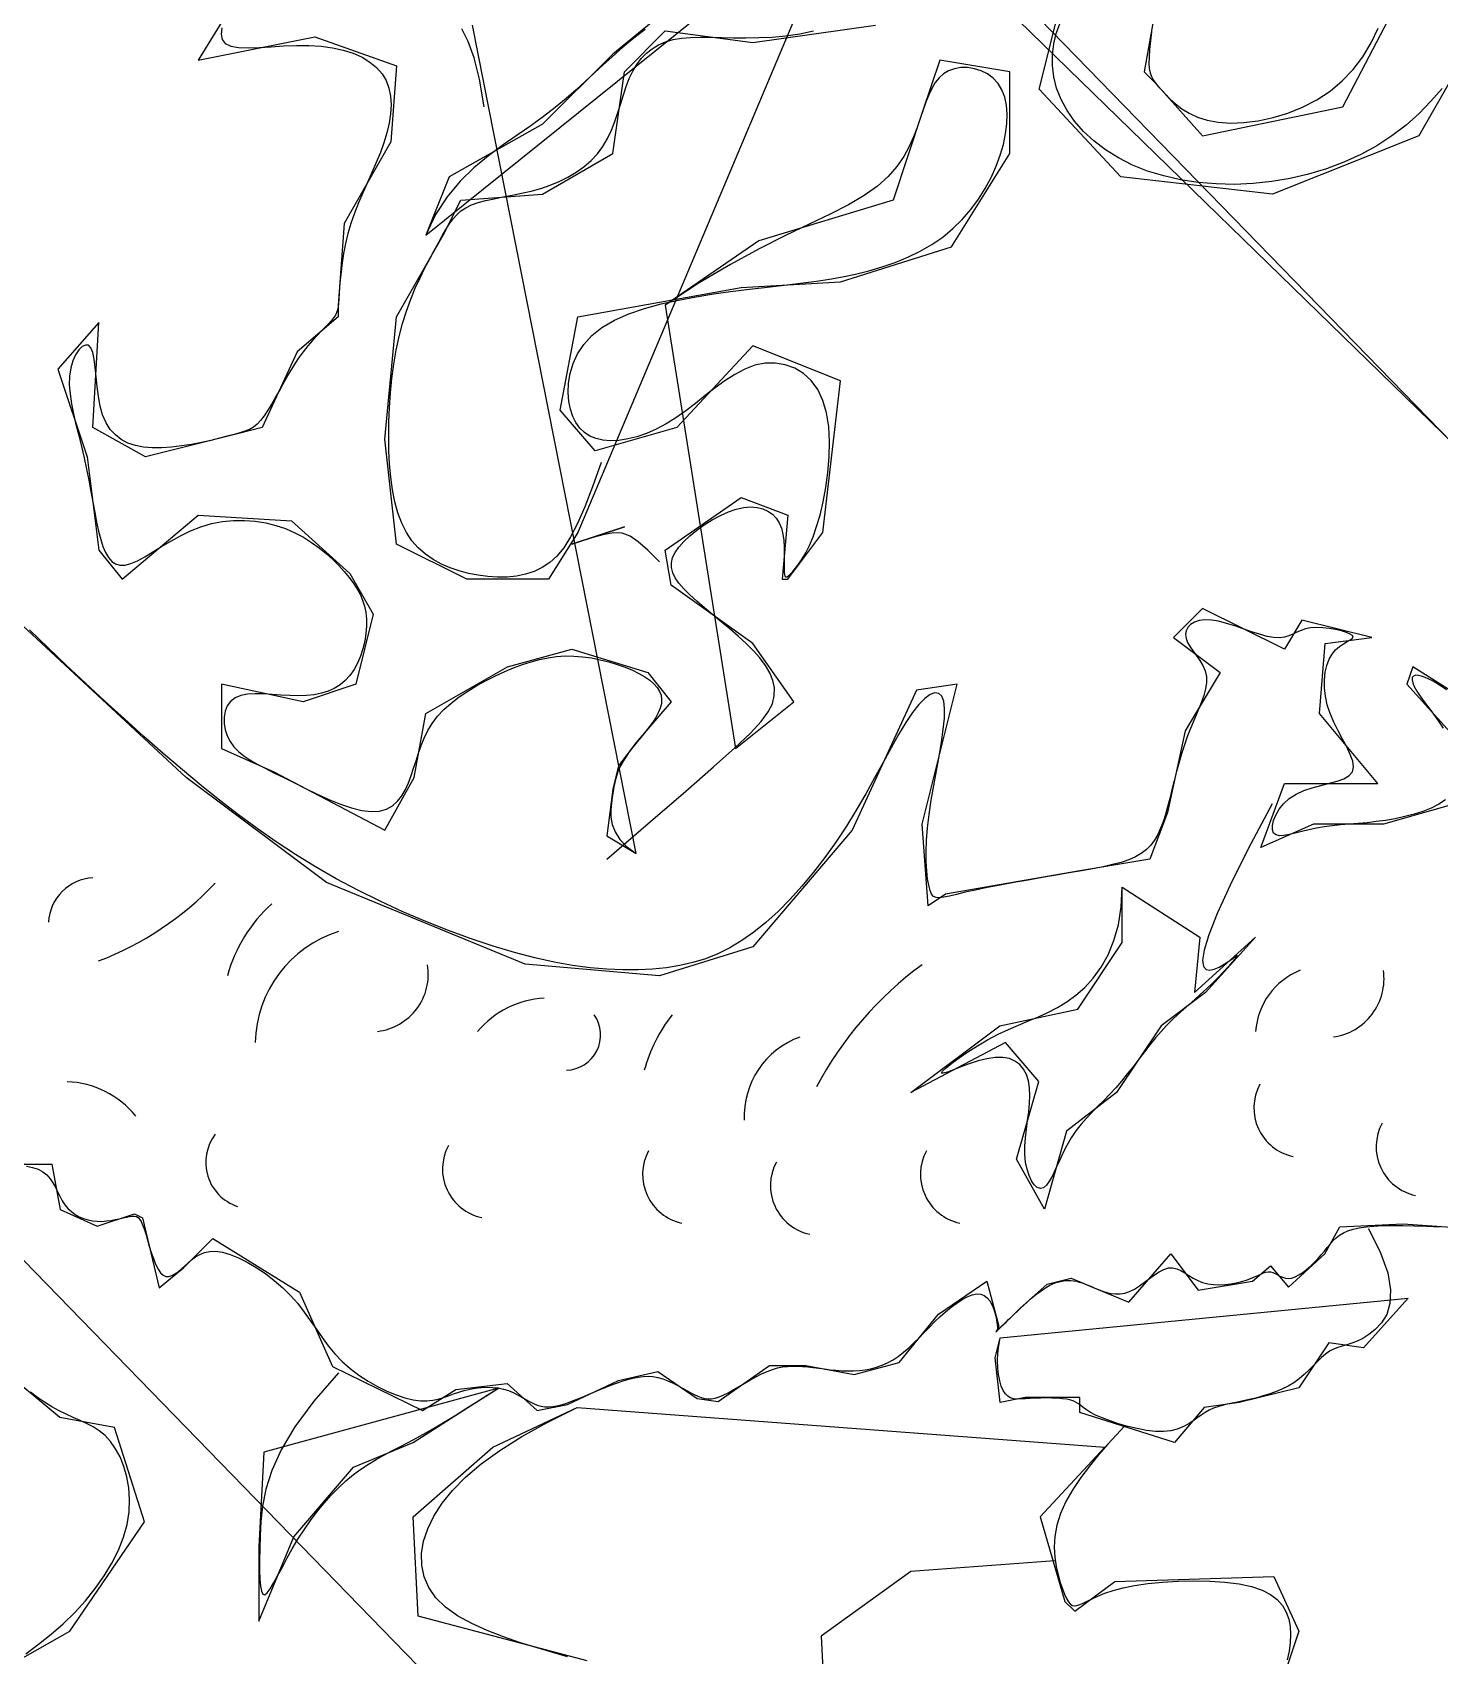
# Model space of a CAD drawing. Header units: metres. Extents: x -5582206 to 1721362, y -2047520 to 6750995.
# Drawn here: x 3482.4 to 3671.8, y 1807.5 to 2026 of the extents above; entities that cross this region are included whole.
import ezdxf

# ---------------------------------------------------------------- set-up
doc = ezdxf.new("R2010")
doc.units = ezdxf.units.M
doc.layers.add('3', color=3, linetype='Continuous')
doc.layers.add('7', color=7, linetype='Continuous')

msp = doc.modelspace()

# ---------------------------------------------------------------- linework, layer by layer
at = {"layer": '3'}
for points in [[(3737.19, 1905.28), (3483.98, 2165.54)], [(3554.52, 2086.59), (3731.08, 1914.69)], [(3602.16, 2068.61), (3555.78, 1958.66), (3551.84, 1952.38), (3540.84, 1952.38), (3531.41, 1957.09), (3529.83, 1971.23), (3531.41, 1987.72), (3537.69, 1998.72), (3540.05, 2003.43), (3551.06, 2004.21), (3560.49, 2009.71), (3562.06, 2020.7), (3567.57, 2026.2), (3579.36, 2024.63), (3595.87, 2026.99)], [(3564.86, 2026.38), (3563.73, 2025.55), (3562.61, 2024.64), (3561.49, 2023.68), (3560.36, 2022.67), (3559.22, 2021.62), (3558.05, 2020.54), (3556.84, 2019.42), (3555.56, 2018.27), (3554.21, 2017.1), (3552.75, 2015.9), (3551.18, 2014.68), (3549.49, 2013.44), (3547.65, 2012.17), (3545.73, 2010.84), (3543.77, 2009.39), (3541.82, 2007.77), (3539.95, 2005.95), (3538.21, 2003.86), (3536.65, 2001.47), (3535.34, 1998.72), (3591.94, 2044.26)], [(3510.97, 2032.48), (3504.68, 2022.28), (3520.4, 2025.42), (3531.41, 2021.49), (3530.62, 2011.28), (3524.33, 2000.29), (3523.54, 1989.29), (3523.54, 1987.72), (3518.04, 1983.01), (3513.32, 1972.8), (3510.18, 1972.01), (3497.6, 1968.87), (3490.53, 1972.8), (3491.31, 1986.94), (3485.81, 1980.65), (3489.74, 1968.87), (3491.31, 1956.31), (3494.46, 1952.38), (3504.68, 1961.02), (3517.26, 1960.23), (3525.12, 1953.17), (3528.26, 1947.67), (3525.9, 1938.25), (3518.83, 1935.89), (3507.82, 1938.25), (3507.82, 1929.61), (3514.9, 1926.47), (3529.83, 1918.61), (3533.76, 1925.68), (3535.34, 1934.32), (3546.34, 1940.6), (3554.99, 1942.96), (3565.21, 1939.82), (3568.35, 1935.89), (3563.64, 1930.39), (3561.28, 1927.25), (3560.49, 1924.11), (3559.71, 1917.83), (3563.64, 1915.47)], [(3634.39, 2034.06), (3632.03, 2020.7), (3633.6, 2019.13), (3639.89, 2012.07), (3658.76, 2015.99), (3667.4, 2032.48)], [(3569.14, 2030.13), (3560.49, 2023.06), (3551.06, 2013.64), (3538.48, 2006.57), (3535.34, 1998.72)], [(3678.41, 2028.56), (3668.98, 2012.07), (3649.32, 2004.21), (3628.88, 2006.57), (3617.88, 2018.35), (3621.02, 2030.91)], [(3507.87, 2026.63), (3507.78, 2025.76), (3507.92, 2025.04), (3508.35, 2024.5), (3509.1, 2024.16), (3510.14, 2023.98), (3511.43, 2023.93), (3512.9, 2023.98), (3514.51, 2024.07), (3516.19, 2024.17), (3517.91, 2024.24), (3519.61, 2024.24), (3521.24, 2024.13), (3522.79, 2023.92), (3524.23, 2023.6), (3525.56, 2023.18), (3526.76, 2022.64), (3527.81, 2022.01), (3528.71, 2021.28), (3529.44, 2020.44), (3529.99, 2019.51), (3530.37, 2018.49), (3530.58, 2017.4), (3530.65, 2016.24), (3530.59, 2015.02), (3530.4, 2013.76), (3530.1, 2012.47), (3529.7, 2011.15), (3529.22, 2009.82), (3528.67, 2008.48), (3528.09, 2007.13), (3527.47, 2005.77), (3526.86, 2004.4), (3526.28, 2003.03), (3525.73, 2001.66), (3525.25, 2000.29), (3524.85, 1998.91), (3524.52, 1997.56), (3524.27, 1996.25), (3524.07, 1994.99), (3523.92, 1993.8), (3523.81, 1992.7), (3523.73, 1991.72), (3523.68, 1990.86), (3523.63, 1990.15), (3523.58, 1989.55), (3523.53, 1989.06), (3523.45, 1988.64), (3523.33, 1988.26), (3523.16, 1987.92), (3522.93, 1987.57), (3522.63, 1987.2), (3522.24, 1986.78), (3521.78, 1986.31), (3521.26, 1985.78), (3520.69, 1985.18), (3520.09, 1984.52), (3519.46, 1983.79), (3518.82, 1982.98), (3518.17, 1982.09), (3517.54, 1981.12), (3516.92, 1980.09), (3516.32, 1979.04), (3515.73, 1977.99), (3515.16, 1976.96), (3514.62, 1976), (3514.09, 1975.13), (3513.59, 1974.37), (3513.1, 1973.75), (3512.62, 1973.26), (3512.13, 1972.87), (3511.59, 1972.55), (3510.99, 1972.3), (3510.31, 1972.07), (3509.52, 1971.85), (3508.61, 1971.62), (3507.56, 1971.36), (3506.39, 1971.08), (3505.13, 1970.8), (3503.81, 1970.54), (3502.46, 1970.32), (3501.11, 1970.15), (3499.79, 1970.05), (3498.52, 1970.05), (3497.33, 1970.16), (3496.24, 1970.38), (3495.24, 1970.72), (3494.34, 1971.2), (3493.55, 1971.8), (3492.86, 1972.55), (3492.29, 1973.45), (3491.84, 1974.5), (3491.5, 1975.7), (3491.26, 1977), (3491.09, 1978.34), (3490.95, 1979.65), (3490.83, 1980.89), (3490.69, 1981.99), (3490.52, 1982.89), (3490.26, 1983.53), (3489.93, 1983.87), (3489.52, 1983.91), (3489.08, 1983.7), (3488.63, 1983.25), (3488.2, 1982.61), (3487.83, 1981.78), (3487.55, 1980.82), (3487.38, 1979.74), (3487.35, 1978.57), (3487.45, 1977.32), (3487.65, 1976), (3487.92, 1974.63), (3488.25, 1973.21), (3488.62, 1971.75), (3488.99, 1970.26), (3489.35, 1968.74), (3489.67, 1967.22), (3489.97, 1965.7), (3490.25, 1964.21), (3490.51, 1962.75), (3490.77, 1961.36), (3491.02, 1960.05), (3491.29, 1958.84), (3491.58, 1957.75), (3491.88, 1956.79), (3492.23, 1955.97), (3492.62, 1955.3), (3493.07, 1954.79), (3493.58, 1954.44), (3494.17, 1954.27), (3494.85, 1954.28), (3495.64, 1954.48), (3496.53, 1954.86), (3497.52, 1955.4), (3498.6, 1956.05), (3499.76, 1956.77), (3501, 1957.51), (3502.31, 1958.23), (3503.67, 1958.89), (3505.07, 1959.45), (3506.51, 1959.87), (3507.98, 1960.14), (3509.45, 1960.29), (3510.92, 1960.3), (3512.37, 1960.19), (3513.79, 1959.96), (3515.16, 1959.63), (3516.47, 1959.19), (3517.71, 1958.65), (3518.88, 1958.03), (3519.97, 1957.34), (3520.99, 1956.6), (3521.93, 1955.83), (3522.81, 1955.03), (3523.61, 1954.22), (3524.33, 1953.43), (3524.98, 1952.65), (3525.56, 1951.89), (3526.06, 1951.13), (3526.48, 1950.37), (3526.82, 1949.58), (3527.08, 1948.77), (3527.25, 1947.92), (3527.34, 1947.01), (3527.35, 1946.06), (3527.27, 1945.06), (3527.11, 1944.04), (3526.87, 1943.02), (3526.55, 1942.03), (3526.15, 1941.09), (3525.67, 1940.21), (3525.12, 1939.42), (3524.49, 1938.74), (3523.79, 1938.17), (3523.02, 1937.69), (3522.18, 1937.31), (3521.28, 1937.03), (3520.31, 1936.83), (3519.27, 1936.71), (3518.17, 1936.67), (3517.02, 1936.71), (3515.83, 1936.78), (3514.64, 1936.87), (3513.47, 1936.94), (3512.36, 1936.96), (3511.34, 1936.9), (3510.42, 1936.72), (3509.66, 1936.41), (3509.05, 1935.94), (3508.61, 1935.33), (3508.33, 1934.61), (3508.2, 1933.81), (3508.21, 1932.97), (3508.35, 1932.12), (3508.62, 1931.3), (3509, 1930.52), (3509.5, 1929.83), (3510.11, 1929.2), (3510.83, 1928.61), (3511.67, 1928.05), (3512.63, 1927.5), (3513.7, 1926.93), (3514.89, 1926.33), (3516.21, 1925.68), (3517.64, 1924.96), (3519.15, 1924.21), (3520.72, 1923.46), (3522.3, 1922.75), (3523.85, 1922.12), (3525.35, 1921.61), (3526.74, 1921.26), (3528, 1921.1), (3529.09, 1921.16), (3530.04, 1921.43), (3530.84, 1921.88), (3531.52, 1922.49), (3532.1, 1923.22), (3532.59, 1924.06), (3533.01, 1924.98), (3533.37, 1925.94), (3533.7, 1926.93), (3534.02, 1927.94), (3534.34, 1928.96), (3534.7, 1929.98), (3535.11, 1931), (3535.6, 1932), (3536.19, 1932.98), (3536.91, 1933.93), (3537.76, 1934.84), (3538.74, 1935.71), (3539.83, 1936.54), (3540.99, 1937.33), (3542.2, 1938.06), (3543.45, 1938.75), (3544.71, 1939.38), (3545.95, 1939.95), (3547.16, 1940.46), (3548.34, 1940.9), (3549.5, 1941.28), (3550.65, 1941.58), (3551.79, 1941.82), (3552.93, 1941.97), (3554.08, 1942.05), (3555.25, 1942.04), (3556.44, 1941.95), (3557.64, 1941.78), (3558.82, 1941.55), (3559.98, 1941.26), (3561.1, 1940.91), (3562.16, 1940.53), (3563.14, 1940.12), (3564.03, 1939.69), (3564.81, 1939.24), (3565.48, 1938.78), (3566.03, 1938.3), (3566.47, 1937.8), (3566.79, 1937.29), (3567, 1936.76), (3567.08, 1936.2), (3567.04, 1935.63), (3566.89, 1935.03), (3566.63, 1934.41), (3566.29, 1933.78), (3565.88, 1933.16), (3565.43, 1932.54), (3564.96, 1931.93), (3564.49, 1931.34), (3564.03, 1930.78), (3563.61, 1930.26), (3563.22, 1929.77), (3562.86, 1929.31), (3562.54, 1928.87), (3562.25, 1928.45), (3561.98, 1928.04), (3561.75, 1927.64), (3561.54, 1927.25), (3561.36, 1926.86), (3561.19, 1926.45), (3561.04, 1926.02), (3560.91, 1925.55), (3560.78, 1925.03), (3560.66, 1924.45), (3560.55, 1923.8), (3560.43, 1923.06), (3560.31, 1922.23), (3560.24, 1921.32), (3560.26, 1920.36), (3560.43, 1919.36), (3560.81, 1918.36), (3561.43, 1917.36), (3562.36, 1916.39), (3563.64, 1915.47), (3541.62, 2026.99)], [(3558.92, 1968.09), (3558.92, 1968.09), (3557.79, 1964.84), (3556.75, 1962.12), (3555.77, 1959.89), (3554.83, 1958.07), (3553.91, 1956.63), (3552.98, 1955.5), (3552.01, 1954.62), (3550.99, 1953.95), (3549.9, 1953.43), (3548.74, 1953.06), (3547.52, 1952.81), (3546.27, 1952.68), (3544.98, 1952.66), (3543.69, 1952.74), (3542.39, 1952.91), (3541.1, 1953.17), (3539.84, 1953.5), (3538.61, 1953.92), (3537.43, 1954.42), (3536.32, 1955.03), (3535.28, 1955.75), (3534.32, 1956.59), (3533.46, 1957.56), (3532.72, 1958.66), (3532.09, 1959.91), (3531.57, 1961.3), (3531.16, 1962.8), (3530.85, 1964.41), (3530.62, 1966.11), (3530.47, 1967.89), (3530.38, 1969.73), (3530.36, 1971.62), (3530.38, 1973.55), (3530.46, 1975.5), (3530.59, 1977.46), (3530.78, 1979.41), (3531.04, 1981.33), (3531.35, 1983.22), (3531.74, 1985.05), (3532.19, 1986.8), (3532.72, 1988.48), (3533.3, 1990.07), (3533.92, 1991.56), (3534.57, 1992.97), (3535.22, 1994.29), (3535.86, 1995.51), (3536.47, 1996.64), (3537.04, 1997.67), (3537.55, 1998.6), (3538.03, 1999.44), (3538.49, 2000.19), (3538.97, 2000.86), (3539.49, 2001.45), (3540.06, 2001.96), (3540.72, 2002.4), (3541.49, 2002.77), (3542.39, 2003.09), (3543.41, 2003.36), (3544.52, 2003.6), (3545.7, 2003.84), (3546.94, 2004.08), (3548.22, 2004.34), (3549.51, 2004.64), (3550.8, 2005), (3552.06, 2005.43), (3553.29, 2005.93), (3554.46, 2006.51), (3555.58, 2007.17), (3556.62, 2007.91), (3557.58, 2008.73), (3558.43, 2009.64), (3559.18, 2010.63), (3559.81, 2011.7), (3560.34, 2012.83), (3560.8, 2014.01), (3561.2, 2015.21), (3561.57, 2016.41), (3561.93, 2017.58), (3562.3, 2018.72), (3562.72, 2019.79), (3563.19, 2020.78), (3563.73, 2021.67), (3564.34, 2022.48), (3565.03, 2023.19), (3565.79, 2023.8), (3566.64, 2024.32), (3567.58, 2024.72), (3568.62, 2025.02), (3569.74, 2025.22), (3570.97, 2025.32), (3572.29, 2025.36), (3573.69, 2025.35), (3575.18, 2025.32), (3576.76, 2025.28), (3578.41, 2025.26), (3580.14, 2025.29), (3581.95, 2025.37), (3583.79, 2025.54), (3585.66, 2025.81), (3587.51, 2026.2)], [(3543.2, 2015.99), (3543.2, 2015.99), (3542.56, 2019.68), (3541.83, 2022.57), (3541.03, 2024.79), (3540.19, 2026.47)], [(3672.12, 2018.44), (3670.62, 2016.75), (3669.02, 2015.09), (3667.27, 2013.51), (3665.38, 2012.05), (3663.34, 2010.74), (3661.18, 2009.56), (3658.92, 2008.53), (3656.57, 2007.65), (3654.15, 2006.92), (3651.69, 2006.34), (3649.19, 2005.91), (3646.68, 2005.65), (3644.18, 2005.54), (3641.71, 2005.59), (3639.28, 2005.8), (3636.93, 2006.16), (3634.66, 2006.67), (3632.49, 2007.33), (3630.46, 2008.14), (3628.57, 2009.09), (3626.83, 2010.18), (3625.27, 2011.38), (3623.87, 2012.67), (3622.66, 2014.05), (3621.65, 2015.48), (3620.84, 2016.97), (3620.24, 2018.48), (3619.85, 2020), (3619.67, 2021.52), (3619.68, 2023.02), (3619.86, 2024.47), (3620.19, 2025.86), (3620.66, 2027.17)], [(3633.01, 2026.08), (3632.88, 2024.84), (3632.76, 2023.68), (3632.68, 2022.67), (3632.67, 2021.82), (3632.71, 2021.13), (3632.82, 2020.55), (3633, 2020.05), (3633.24, 2019.6), (3633.55, 2019.17), (3633.93, 2018.72), (3634.39, 2018.22), (3634.92, 2017.64), (3635.54, 2017.01), (3636.26, 2016.36), (3637.11, 2015.71), (3638.08, 2015.12), (3639.21, 2014.59), (3640.51, 2014.18), (3641.99, 2013.9), (3643.65, 2013.79), (3645.46, 2013.85), (3647.39, 2014.1), (3649.37, 2014.52), (3651.38, 2015.13), (3653.35, 2015.92), (3655.26, 2016.91), (3657.05, 2018.09), (3658.69, 2019.46), (3660.17, 2021.01), (3661.47, 2022.72), (3662.59, 2024.58), (3663.53, 2026.57)], [(3559.71, 1914.69), (3559.71, 1914.69), (3565.59, 1919.75), (3570.33, 1923.85), (3574.08, 1927.11), (3576.93, 1929.67), (3579.03, 1931.67), (3580.49, 1933.24), (3581.43, 1934.51), (3581.98, 1935.63), (3582.24, 1936.7), (3582.26, 1937.74), (3582.05, 1938.77), (3581.64, 1939.78), (3581.05, 1940.78), (3580.3, 1941.78), (3579.43, 1942.76), (3578.44, 1943.74), (3577.37, 1944.72), (3576.25, 1945.7), (3575.1, 1946.66), (3573.95, 1947.6), (3572.85, 1948.52), (3571.81, 1949.41), (3570.87, 1950.26), (3570.06, 1951.07), (3569.4, 1951.83), (3568.9, 1952.56), (3568.57, 1953.26), (3568.4, 1953.94), (3568.4, 1954.61), (3568.56, 1955.29), (3568.9, 1955.98), (3569.4, 1956.7), (3570.07, 1957.45), (3570.89, 1958.22), (3571.81, 1958.97), (3572.82, 1959.69), (3573.89, 1960.36), (3574.98, 1960.95), (3576.07, 1961.44), (3577.13, 1961.81), (3578.13, 1962.03), (3579.06, 1962.11), (3579.92, 1962.05), (3580.7, 1961.87), (3581.39, 1961.56), (3582, 1961.14), (3582.5, 1960.61), (3582.9, 1959.97), (3583.19, 1959.24), (3583.39, 1958.44), (3583.51, 1957.6), (3583.57, 1956.75), (3583.59, 1955.92), (3583.58, 1955.13), (3583.56, 1954.42), (3583.55, 1953.82), (3583.56, 1953.35), (3583.61, 1953), (3583.68, 1952.79), (3583.8, 1952.69), (3583.95, 1952.71), (3584.16, 1952.85), (3584.42, 1953.09), (3584.73, 1953.43), (3585.1, 1953.87), (3585.52, 1954.43), (3585.98, 1955.12), (3586.47, 1955.95), (3586.96, 1956.94), (3587.46, 1958.1), (3587.94, 1959.46), (3588.4, 1961.02), (3588.82, 1962.79), (3589.18, 1964.72), (3589.46, 1966.76), (3589.63, 1968.84), (3589.67, 1970.91), (3589.56, 1972.91), (3589.28, 1974.78), (3588.79, 1976.46), (3588.1, 1977.91), (3587.21, 1979.12), (3586.17, 1980.07), (3584.99, 1980.78), (3583.72, 1981.25), (3582.38, 1981.47), (3581, 1981.45), (3579.62, 1981.18), (3578.26, 1980.67), (3576.91, 1979.96), (3575.58, 1979.1), (3574.27, 1978.13), (3572.95, 1977.1), (3571.64, 1976.06), (3570.33, 1975.05), (3569.01, 1974.11), (3567.68, 1973.29), (3566.35, 1972.59), (3565.04, 1972.02), (3563.75, 1971.57), (3562.51, 1971.26), (3561.32, 1971.07), (3560.21, 1971.02), (3559.18, 1971.1), (3558.25, 1971.31), (3557.41, 1971.66), (3556.68, 1972.13), (3556.05, 1972.73), (3555.53, 1973.46), (3555.11, 1974.3), (3554.8, 1975.26), (3554.6, 1976.33), (3554.51, 1977.51), (3554.55, 1978.77), (3554.76, 1980.08), (3555.15, 1981.41), (3555.75, 1982.72), (3556.59, 1983.99), (3557.68, 1985.19), (3559.05, 1986.28), (3560.72, 1987.25), (3562.64, 1988.09), (3564.75, 1988.81), (3567.01, 1989.44), (3569.35, 1989.97), (3571.73, 1990.42), (3574.08, 1990.8), (3576.35, 1991.12), (3578.49, 1991.4), (3580.52, 1991.63), (3582.46, 1991.85), (3584.32, 1992.06), (3586.13, 1992.27), (3587.9, 1992.5), (3589.65, 1992.77), (3591.41, 1993.09), (3593.19, 1993.46), (3594.98, 1993.91), (3596.75, 1994.43), (3598.5, 1995.03), (3600.21, 1995.73), (3601.86, 1996.53), (3603.43, 1997.43), (3604.91, 1998.45), (3606.28, 1999.59), (3607.53, 2000.83), (3608.68, 2002.16), (3609.71, 2003.56), (3610.62, 2005), (3611.41, 2006.48), (3612.09, 2007.97), (3612.64, 2009.45), (3613.07, 2010.91), (3613.37, 2012.32), (3613.55, 2013.69), (3613.59, 2014.98), (3613.5, 2016.18), (3613.26, 2017.29), (3612.89, 2018.28), (3612.38, 2019.13), (3611.72, 2019.85), (3610.94, 2020.41), (3610.09, 2020.83), (3609.18, 2021.11), (3608.26, 2021.25), (3607.35, 2021.25), (3606.48, 2021.11), (3605.69, 2020.84), (3605.01, 2020.43), (3604.42, 2019.89), (3603.9, 2019.23), (3603.45, 2018.46), (3603.04, 2017.59), (3602.65, 2016.62), (3602.28, 2015.56), (3601.89, 2014.42), (3601.48, 2013.21), (3601, 2011.94), (3600.41, 2010.63), (3599.67, 2009.29), (3598.74, 2007.95), (3597.57, 2006.61), (3596.13, 2005.29), (3594.36, 2004.02), (3592.24, 2002.78), (3589.76, 2001.52), (3586.92, 2000.17), (3583.74, 1998.64), (3580.21, 1996.87), (3576.33, 1994.77), (3572.12, 1992.27), (3567.57, 1989.29), (3577, 1929.61), (3584.86, 1935.89), (3579.36, 1943.74), (3568.35, 1951.6), (3567.57, 1956.31), (3577.79, 1963.38), (3584.08, 1961.02), (3583.29, 1952.38), (3584.08, 1952.38), (3588.79, 1958.66), (3591.15, 1979.08), (3579.36, 1983.79), (3569.14, 1972.8), (3558.13, 1969.66), (3553.42, 1975.16), (3555.78, 1987.72), (3577.79, 1991.65), (3591.15, 1992.43), (3606.09, 1997.14), (3613.95, 2009.71), (3613.95, 2020.7), (3604.51, 2022.28), (3602.16, 2015.21), (3598.23, 2003.43), (3580.14, 1997.93), (3567.57, 1989.29)], [(3566.78, 1954.74), (3566.78, 1954.74), (3565.21, 1956.29), (3563.94, 1957.42), (3562.84, 1958.17), (3561.77, 1958.57), (3560.59, 1958.63), (3559.15, 1958.38), (3557.33, 1957.86), (3554.99, 1957.09), (3562.06, 1959.45), (3554.99, 1957.09)], [(3675.27, 1922.54), (3664.26, 1919.4), (3654.83, 1919.4), (3647.75, 1916.26), (3650.9, 1924.89), (3663.47, 1924.89), (3655.61, 1934.32), (3656.4, 1943.74), (3662.69, 1944.53), (3653.25, 1946.88), (3650.9, 1942.96), (3639.89, 1948.45), (3635.96, 1944.53), (3642.25, 1939.82), (3637.53, 1931.96), (3635.17, 1920.97), (3632.81, 1914.69), (3623.38, 1913.11), (3605.3, 1909.97), (3602.94, 1908.4), (3602.16, 1919.4), (3606.87, 1938.25), (3601.37, 1937.46), (3592.72, 1918.61), (3579.36, 1902.91), (3566.78, 1898.98), (3548.7, 1900.55), (3521.97, 1911.54), (3503.1, 1925.68), (3481.09, 1946.1)], [(3672.57, 1922.67), (3671.69, 1922.09), (3670.67, 1921.58), (3669.55, 1921.13), (3668.35, 1920.74), (3667.09, 1920.42), (3665.81, 1920.14), (3664.52, 1919.92), (3663.26, 1919.75), (3662.02, 1919.61), (3660.81, 1919.5), (3659.62, 1919.4), (3658.47, 1919.3), (3657.35, 1919.18), (3656.27, 1919.05), (3655.22, 1918.87), (3654.21, 1918.66), (3653.25, 1918.42), (3652.36, 1918.2), (3651.55, 1918.01), (3650.84, 1917.89), (3650.24, 1917.86), (3649.78, 1917.96), (3649.45, 1918.22), (3649.29, 1918.65), (3649.28, 1919.22), (3649.43, 1919.9), (3649.73, 1920.64), (3650.19, 1921.41), (3650.8, 1922.16), (3651.56, 1922.85), (3652.47, 1923.46), (3653.51, 1923.93), (3654.65, 1924.31), (3655.82, 1924.63), (3656.96, 1924.91), (3658.01, 1925.2), (3658.92, 1925.53), (3659.62, 1925.94), (3660.07, 1926.47), (3660.21, 1927.12), (3660.09, 1927.91), (3659.77, 1928.81), (3659.3, 1929.8), (3658.73, 1930.87), (3658.13, 1931.99), (3657.55, 1933.14), (3657.05, 1934.32), (3656.68, 1935.49), (3656.43, 1936.65), (3656.31, 1937.78), (3656.3, 1938.85), (3656.4, 1939.86), (3656.61, 1940.78), (3656.92, 1941.6), (3657.32, 1942.3), (3657.79, 1942.88), (3658.32, 1943.34), (3658.84, 1943.7), (3659.33, 1943.99), (3659.74, 1944.22), (3660.02, 1944.42), (3660.15, 1944.6), (3660.07, 1944.79), (3659.76, 1945), (3659.24, 1945.21), (3658.57, 1945.42), (3657.79, 1945.61), (3656.94, 1945.76), (3656.07, 1945.86), (3655.22, 1945.89), (3654.43, 1945.84), (3653.75, 1945.69), (3653.14, 1945.49), (3652.58, 1945.24), (3652.04, 1944.99), (3651.49, 1944.76), (3650.9, 1944.59), (3650.23, 1944.5), (3649.45, 1944.53), (3648.56, 1944.69), (3647.55, 1944.97), (3646.48, 1945.32), (3645.36, 1945.71), (3644.23, 1946.09), (3643.12, 1946.44), (3642.05, 1946.72), (3641.07, 1946.88), (3640.19, 1946.91), (3639.43, 1946.81), (3638.79, 1946.59), (3638.28, 1946.28), (3637.91, 1945.89), (3637.68, 1945.43), (3637.59, 1944.93), (3637.66, 1944.4), (3637.88, 1943.85), (3638.22, 1943.29), (3638.64, 1942.7), (3639.09, 1942.09), (3639.53, 1941.45), (3639.93, 1940.77), (3640.24, 1940.05), (3640.41, 1939.29), (3640.43, 1938.48), (3640.3, 1937.62), (3640.05, 1936.72), (3639.71, 1935.76), (3639.3, 1934.75), (3638.85, 1933.7), (3638.38, 1932.59), (3637.92, 1931.44), (3637.5, 1930.24), (3637.11, 1929.01), (3636.74, 1927.75), (3636.4, 1926.5), (3636.08, 1925.26), (3635.77, 1924.04), (3635.47, 1922.87), (3635.17, 1921.75), (3634.88, 1920.71), (3634.57, 1919.74), (3634.23, 1918.85), (3633.85, 1918.02), (3633.41, 1917.27), (3632.91, 1916.6), (3632.32, 1916), (3631.64, 1915.47), (3630.84, 1915.01), (3629.94, 1914.62), (3628.91, 1914.27), (3627.77, 1913.97), (3626.5, 1913.68), (3625.11, 1913.41), (3623.59, 1913.14), (3621.94, 1912.85), (3620.16, 1912.55), (3618.29, 1912.22), (3616.39, 1911.89), (3614.49, 1911.54), (3612.64, 1911.2), (3610.9, 1910.87), (3609.31, 1910.54), (3607.92, 1910.24), (3606.76, 1909.96), (3605.82, 1909.72), (3605.07, 1909.56), (3604.48, 1909.48), (3604.03, 1909.52), (3603.68, 1909.68), (3603.42, 1910), (3603.2, 1910.5), (3603.02, 1911.18), (3602.87, 1912.06), (3602.76, 1913.11), (3602.7, 1914.33), (3602.69, 1915.7), (3602.74, 1917.23), (3602.87, 1918.9), (3603.07, 1920.71), (3603.36, 1922.62), (3603.7, 1924.61), (3604.06, 1926.61), (3604.42, 1928.58), (3604.74, 1930.45), (3604.99, 1932.17), (3605.14, 1933.7), (3605.17, 1934.97), (3605.04, 1935.95), (3604.77, 1936.62), (3604.37, 1936.99), (3603.84, 1937.07), (3603.22, 1936.85), (3602.5, 1936.34), (3601.7, 1935.54), (3600.85, 1934.45), (3599.94, 1933.09), (3598.97, 1931.49), (3597.96, 1929.68), (3596.88, 1927.73), (3595.75, 1925.65), (3594.54, 1923.5), (3593.28, 1921.31), (3591.94, 1919.14), (3590.53, 1917), (3589.05, 1914.94), (3587.53, 1912.95), (3585.96, 1911.07), (3584.36, 1909.3), (3582.74, 1907.67), (3581.12, 1906.19), (3579.49, 1904.87), (3577.87, 1903.73), (3576.26, 1902.77), (3574.63, 1901.96), (3572.97, 1901.3), (3571.28, 1900.78), (3569.54, 1900.38), (3567.74, 1900.09), (3565.86, 1899.9), (3563.9, 1899.79), (3561.85, 1899.78), (3559.7, 1899.87), (3557.45, 1900.08), (3555.08, 1900.39), (3552.6, 1900.83), (3549.99, 1901.41), (3547.26, 1902.12), (3544.4, 1902.98), (3541.43, 1903.97), (3538.39, 1905.08), (3535.32, 1906.31), (3532.24, 1907.63), (3529.18, 1909.04), (3526.19, 1910.52), (3523.28, 1912.07), (3520.49, 1913.66), (3517.8, 1915.32), (3515.19, 1917.03), (3512.64, 1918.81), (3510.12, 1920.66), (3507.62, 1922.6), (3505.11, 1924.62), (3502.58, 1926.73), (3500, 1928.93), (3497.4, 1931.22), (3494.77, 1933.57), (3492.15, 1935.95), (3489.54, 1938.37), (3486.98, 1940.79), (3484.46, 1943.2), (3482.01, 1945.58)], [(3676.84, 1935.1), (3668.19, 1940.6), (3667.4, 1938.25), (3674.48, 1930.39)], [(3672.71, 1937.48), (3671.77, 1938.13), (3670.91, 1938.65), (3670.15, 1939.03), (3669.5, 1939.29), (3668.97, 1939.43), (3668.57, 1939.45), (3668.28, 1939.35), (3668.12, 1939.15), (3668.09, 1938.84), (3668.17, 1938.43), (3668.38, 1937.92), (3668.71, 1937.33), (3669.16, 1936.65), (3669.71, 1935.9), (3670.32, 1935.08), (3670.97, 1934.2), (3671.64, 1933.29), (3672.29, 1932.34)], [(3649.27, 1922.15), (3649.27, 1922.15), (3646.04, 1916.07), (3643.6, 1911.18), (3641.86, 1907.38), (3640.72, 1904.51), (3640.09, 1902.45), (3639.88, 1901.08), (3640, 1900.25), (3640.35, 1899.85), (3640.86, 1899.75), (3641.47, 1899.88), (3642.13, 1900.17), (3642.79, 1900.55), (3643.41, 1900.97), (3643.94, 1901.34), (3644.33, 1901.62), (3644.53, 1901.72), (3644.51, 1901.61), (3644.29, 1901.3), (3643.89, 1900.83), (3643.36, 1900.23), (3642.71, 1899.53), (3641.99, 1898.78), (3641.21, 1898), (3640.41, 1897.24), (3639.62, 1896.51), (3638.85, 1895.82), (3638.08, 1895.14), (3637.31, 1894.47), (3636.56, 1893.78), (3635.8, 1893.07), (3635.05, 1892.32), (3634.3, 1891.51), (3633.56, 1890.64), (3632.81, 1889.71), (3632.05, 1888.74), (3631.3, 1887.76), (3630.53, 1886.76), (3629.76, 1885.78), (3628.98, 1884.83), (3628.2, 1883.91), (3627.4, 1883.05), (3626.59, 1882.23), (3625.8, 1881.43), (3625.02, 1880.64), (3624.26, 1879.84), (3623.53, 1879.01), (3622.85, 1878.13), (3622.21, 1877.19), (3621.63, 1876.17), (3621.1, 1875.12), (3620.61, 1874.07), (3620.15, 1873.08), (3619.72, 1872.17), (3619.3, 1871.41), (3618.89, 1870.82), (3618.47, 1870.46), (3618.05, 1870.36), (3617.63, 1870.5), (3617.22, 1870.85), (3616.85, 1871.39), (3616.53, 1872.1), (3616.26, 1872.95), (3616.07, 1873.9), (3615.98, 1874.94), (3615.98, 1876.04), (3616.06, 1877.19), (3616.19, 1878.35), (3616.34, 1879.52), (3616.48, 1880.68), (3616.59, 1881.81), (3616.64, 1882.89), (3616.6, 1883.91), (3616.45, 1884.85), (3616.18, 1885.69), (3615.79, 1886.43), (3615.28, 1887.04), (3614.64, 1887.52), (3613.88, 1887.85), (3613, 1888.02), (3611.99, 1888.02), (3610.86, 1887.84), (3609.67, 1887.53), (3608.47, 1887.14), (3607.34, 1886.73), (3606.34, 1886.34), (3605.54, 1886.04), (3604.99, 1885.88), (3604.76, 1885.9), (3604.89, 1886.16), (3605.37, 1886.62), (3606.12, 1887.23), (3607.11, 1887.96), (3608.28, 1888.76), (3609.58, 1889.58), (3610.96, 1890.39), (3612.36, 1891.13), (3613.75, 1891.79), (3615.12, 1892.37), (3616.46, 1892.92), (3617.79, 1893.47), (3619.08, 1894.05), (3620.36, 1894.71), (3621.61, 1895.47), (3622.83, 1896.37), (3624.03, 1897.44), (3625.18, 1898.7), (3626.23, 1900.16), (3627.17, 1901.83), (3627.95, 1903.73), (3628.55, 1905.88), (3628.93, 1908.27), (3629.07, 1910.94), (3639.54, 1904.21), (3638.79, 1896.74), (3647.02, 1904.21), (3640.29, 1896.74), (3634.3, 1892.26), (3628.32, 1883.29), (3621.59, 1878.06), (3618.6, 1867.6), (3614.86, 1874.32), (3617.85, 1884.78), (3613.36, 1890.01), (3600.64, 1883.29), (3612.61, 1892.26), (3623.08, 1894.5), (3629.07, 1903.46), (3629.07, 1910.94)], [(3472.02, 1802.07), (3487.42, 1810.77), (3497.47, 1825.49), (3493.45, 1838.2), (3486.08, 1839.54), (3478.05, 1846.23), (3472.69, 1850.24), (3470.01, 1842.88), (3479.39, 1830.84), (3477.38, 1821.48), (3470.01, 1814.78), (3454.61, 1818.8), (3441.88, 1830.84), (3439.2, 1840.88), (3443.89, 1847.57), (3453.27, 1842.88), (3454.61, 1852.92), (3460.63, 1860.95), (3459.96, 1868.98), (3463.98, 1878.34)], [(3463.98, 1878.34), (3577.83, 1761.26)], [(3476.66, 1873.63), (3484.99, 1873.63), (3486.11, 1867.52), (3491.11, 1865.3), (3496.11, 1866.97), (3497.22, 1866.41), (3499.45, 1856.97), (3502.78, 1859.75), (3506.67, 1863.64), (3518.34, 1856.42), (3522.79, 1846.42), (3534.89, 1840.46), (3539.36, 1843.3), (3546.27, 1844.11), (3550.33, 1840.46), (3554.39, 1841.27), (3561.29, 1844.52), (3566.57, 1845.74), (3571.85, 1842.08), (3574.7, 1841.68), (3581.6, 1846.55), (3586.48, 1846.55), (3592.98, 1845.33), (3599.07, 1846.95), (3604.35, 1853.45), (3610.85, 1857.91), (3612.47, 1851.82), (3612.07, 1851.01), (3615.32, 1854.26), (3618.97, 1857.5), (3622.22, 1858.31), (3625.06, 1857.1), (3629.94, 1855.07), (3635.63, 1861.56), (3639.28, 1856.69), (3646.59, 1857.91), (3649.03, 1859.94), (3651.47, 1857.1), (3656.34, 1861.56), (3658.37, 1865.21), (3666.9, 1865.62), (3684.37, 1864.4)], [(3481.6, 1873.37), (3482.41, 1873.2), (3483.15, 1872.95), (3483.79, 1872.61), (3484.33, 1872.19), (3484.77, 1871.68), (3485.15, 1871.13), (3485.48, 1870.53), (3485.78, 1869.92), (3486.08, 1869.31), (3486.4, 1868.72), (3486.75, 1868.17), (3487.17, 1867.68), (3487.63, 1867.25), (3488.14, 1866.88), (3488.69, 1866.57), (3489.27, 1866.33), (3489.87, 1866.14), (3490.48, 1866.01), (3491.11, 1865.95), (3491.73, 1865.94), (3492.35, 1865.99), (3492.95, 1866.07), (3493.53, 1866.17), (3494.08, 1866.29), (3494.59, 1866.41), (3495.05, 1866.51), (3495.46, 1866.6), (3495.82, 1866.65), (3496.12, 1866.65), (3496.38, 1866.59), (3496.61, 1866.46), (3496.82, 1866.24), (3497.01, 1865.92), (3497.21, 1865.49), (3497.41, 1864.93), (3497.63, 1864.24), (3497.86, 1863.46), (3498.11, 1862.62), (3498.38, 1861.76), (3498.67, 1860.93), (3498.97, 1860.17), (3499.29, 1859.51), (3499.63, 1859.01), (3499.99, 1858.68), (3500.36, 1858.53), (3500.75, 1858.52), (3501.15, 1858.64), (3501.56, 1858.86), (3501.99, 1859.16), (3502.43, 1859.53), (3502.87, 1859.93), (3503.33, 1860.36), (3503.81, 1860.77), (3504.33, 1861.15), (3504.9, 1861.48), (3505.53, 1861.74), (3506.25, 1861.89), (3507.05, 1861.91), (3507.97, 1861.79), (3509, 1861.49), (3510.12, 1861.04), (3511.3, 1860.45), (3512.52, 1859.74), (3513.74, 1858.91), (3514.94, 1858), (3516.08, 1857.01), (3517.14, 1855.95), (3518.1, 1854.86), (3518.97, 1853.73), (3519.79, 1852.59), (3520.58, 1851.45), (3521.37, 1850.31), (3522.2, 1849.2), (3523.09, 1848.12), (3524.07, 1847.09), (3525.16, 1846.13), (3526.33, 1845.24), (3527.57, 1844.43), (3528.84, 1843.71), (3530.11, 1843.09), (3531.35, 1842.58), (3532.53, 1842.19), (3533.62, 1841.93), (3534.6, 1841.8), (3535.48, 1841.78), (3536.28, 1841.87), (3537.02, 1842.02), (3537.72, 1842.23), (3538.4, 1842.47), (3539.07, 1842.72), (3539.77, 1842.96), (3540.49, 1843.17), (3541.25, 1843.35), (3542.02, 1843.48), (3542.8, 1843.57), (3543.58, 1843.61), (3544.35, 1843.59), (3545.09, 1843.51), (3545.79, 1843.37), (3546.46, 1843.16), (3547.08, 1842.9), (3547.67, 1842.6), (3548.24, 1842.29), (3548.78, 1841.97), (3549.3, 1841.68), (3549.82, 1841.41), (3550.33, 1841.2), (3550.84, 1841.06), (3551.35, 1840.98), (3551.88, 1840.97), (3552.42, 1841.01), (3552.98, 1841.11), (3553.57, 1841.25), (3554.2, 1841.44), (3554.86, 1841.68), (3555.57, 1841.95), (3556.31, 1842.25), (3557.08, 1842.57), (3557.87, 1842.9), (3558.66, 1843.24), (3559.46, 1843.57), (3560.25, 1843.89), (3561.02, 1844.18), (3561.77, 1844.44), (3562.5, 1844.67), (3563.21, 1844.85), (3563.9, 1844.98), (3564.58, 1845.06), (3565.25, 1845.08), (3565.91, 1845.04), (3566.57, 1844.92), (3567.23, 1844.74), (3567.89, 1844.49), (3568.53, 1844.2), (3569.16, 1843.88), (3569.78, 1843.54), (3570.36, 1843.21), (3570.92, 1842.9), (3571.45, 1842.63), (3571.94, 1842.4), (3572.4, 1842.22), (3572.86, 1842.11), (3573.31, 1842.06), (3573.78, 1842.07), (3574.27, 1842.16), (3574.8, 1842.32), (3575.38, 1842.56), (3576.01, 1842.87), (3576.7, 1843.25), (3577.43, 1843.68), (3578.19, 1844.12), (3578.97, 1844.57), (3579.74, 1845), (3580.51, 1845.4), (3581.26, 1845.74), (3581.99, 1846), (3582.68, 1846.2), (3583.36, 1846.34), (3584.03, 1846.42), (3584.7, 1846.46), (3585.37, 1846.45), (3586.05, 1846.41), (3586.75, 1846.34), (3587.47, 1846.26), (3588.22, 1846.16), (3588.98, 1846.07), (3589.75, 1845.97), (3590.54, 1845.89), (3591.33, 1845.83), (3592.12, 1845.8), (3592.91, 1845.8), (3593.69, 1845.85), (3594.47, 1845.95), (3595.24, 1846.1), (3596, 1846.3), (3596.75, 1846.57), (3597.49, 1846.9), (3598.22, 1847.29), (3598.93, 1847.76), (3599.64, 1848.31), (3600.34, 1848.91), (3601.03, 1849.57), (3601.72, 1850.26), (3602.41, 1850.97), (3603.11, 1851.69), (3603.82, 1852.41), (3604.55, 1853.11), (3605.3, 1853.77), (3606.05, 1854.39), (3606.79, 1854.94), (3607.52, 1855.42), (3608.22, 1855.79), (3608.88, 1856.05), (3609.49, 1856.17), (3610.04, 1856.15), (3610.51, 1855.97), (3610.91, 1855.66), (3611.24, 1855.24), (3611.52, 1854.76), (3611.74, 1854.23), (3611.91, 1853.69), (3612.04, 1853.17), (3612.13, 1852.7), (3612.2, 1852.31), (3612.24, 1852), (3612.27, 1851.77), (3612.3, 1851.61), (3612.35, 1851.53), (3612.42, 1851.51), (3612.52, 1851.57), (3612.68, 1851.69), (3612.88, 1851.87), (3613.14, 1852.11), (3613.44, 1852.39), (3613.78, 1852.72), (3614.15, 1853.08), (3614.54, 1853.46), (3614.96, 1853.85), (3615.38, 1854.26), (3615.82, 1854.66), (3616.26, 1855.06), (3616.7, 1855.45), (3617.14, 1855.83), (3617.59, 1856.19), (3618.03, 1856.52), (3618.47, 1856.83), (3618.9, 1857.1), (3619.33, 1857.33), (3619.75, 1857.53), (3620.17, 1857.69), (3620.58, 1857.82), (3620.98, 1857.91), (3621.38, 1857.96), (3621.77, 1857.99), (3622.15, 1857.98), (3622.53, 1857.94), (3622.91, 1857.87), (3623.29, 1857.77), (3623.68, 1857.65), (3624.08, 1857.5), (3624.5, 1857.34), (3624.94, 1857.16), (3625.4, 1856.96), (3625.9, 1856.76), (3626.43, 1856.56), (3626.98, 1856.38), (3627.56, 1856.24), (3628.16, 1856.17), (3628.78, 1856.17), (3629.42, 1856.27), (3630.07, 1856.49), (3630.74, 1856.83), (3631.41, 1857.26), (3632.09, 1857.75), (3632.76, 1858.26), (3633.42, 1858.74), (3634.06, 1859.16), (3634.69, 1859.48), (3635.29, 1859.67), (3635.86, 1859.69), (3636.41, 1859.56), (3636.95, 1859.33), (3637.49, 1859.02), (3638.04, 1858.67), (3638.62, 1858.31), (3639.23, 1857.98), (3639.89, 1857.71), (3640.6, 1857.52), (3641.35, 1857.43), (3642.13, 1857.4), (3642.91, 1857.44), (3643.68, 1857.54), (3644.43, 1857.68), (3645.13, 1857.85), (3645.78, 1858.04), (3646.35, 1858.25), (3646.86, 1858.46), (3647.31, 1858.66), (3647.71, 1858.84), (3648.07, 1858.99), (3648.41, 1859.09), (3648.72, 1859.14), (3649.03, 1859.13), (3649.33, 1859.04), (3649.64, 1858.9), (3649.96, 1858.74), (3650.3, 1858.57), (3650.65, 1858.42), (3651.03, 1858.31), (3651.43, 1858.27), (3651.87, 1858.31), (3652.35, 1858.47), (3652.85, 1858.72), (3653.37, 1859.06), (3653.89, 1859.46), (3654.42, 1859.92), (3654.93, 1860.41), (3655.41, 1860.91), (3655.87, 1861.43), (3656.28, 1861.93), (3656.66, 1862.41), (3657.04, 1862.87), (3657.43, 1863.3), (3657.85, 1863.7), (3658.31, 1864.07), (3658.84, 1864.39), (3659.45, 1864.67), (3660.17, 1864.9), (3660.98, 1865.08), (3661.91, 1865.22), (3662.96, 1865.31), (3664.12, 1865.37), (3665.41, 1865.39), (3666.83, 1865.39), (3668.39, 1865.35), (3670.08, 1865.28), (3671.85, 1865.19)], [(3662.21, 1864.96), (3662.21, 1864.96), (3663.85, 1861.72), (3664.81, 1859), (3665.19, 1856.74), (3665.11, 1854.9), (3664.67, 1853.42), (3663.98, 1852.26), (3663.14, 1851.37), (3662.27, 1850.69), (3661.45, 1850.18), (3660.68, 1849.81), (3659.97, 1849.53), (3659.31, 1849.32), (3658.68, 1849.15), (3658.09, 1848.96), (3657.52, 1848.75), (3656.97, 1848.46), (3656.43, 1848.08), (3655.89, 1847.61), (3655.34, 1847.08), (3654.78, 1846.51), (3654.19, 1845.92), (3653.56, 1845.32), (3652.89, 1844.75), (3652.17, 1844.22), (3651.39, 1843.75), (3650.56, 1843.34), (3649.69, 1842.98), (3648.81, 1842.66), (3647.92, 1842.39), (3647.04, 1842.15), (3646.18, 1841.95), (3645.36, 1841.77), (3644.59, 1841.61), (3643.87, 1841.46), (3643.19, 1841.31), (3642.54, 1841.16), (3641.93, 1840.98), (3641.34, 1840.77), (3640.78, 1840.51), (3640.23, 1840.21), (3639.68, 1839.85), (3639.13, 1839.45), (3638.56, 1839.03), (3637.94, 1838.63), (3637.25, 1838.27), (3636.49, 1837.97), (3635.63, 1837.75), (3634.65, 1837.64), (3633.54, 1837.67), (3632.34, 1837.8), (3631.08, 1838.04), (3629.82, 1838.34), (3628.59, 1838.7), (3627.43, 1839.09), (3626.38, 1839.48), (3625.49, 1839.87), (3624.79, 1840.23), (3624.25, 1840.56), (3623.83, 1840.86), (3623.48, 1841.13), (3623.18, 1841.36), (3622.89, 1841.57), (3622.55, 1841.74), (3622.14, 1841.88), (3621.63, 1841.99), (3621.02, 1842.07), (3620.35, 1842.13), (3619.62, 1842.16), (3618.87, 1842.17), (3618.11, 1842.16), (3617.37, 1842.14), (3616.68, 1842.1), (3616.04, 1842.06), (3615.46, 1842.03), (3614.93, 1842.02), (3614.46, 1842.07), (3614.04, 1842.19), (3613.67, 1842.39), (3613.34, 1842.71), (3613.05, 1843.16), (3612.8, 1843.76), (3612.59, 1844.48), (3612.43, 1845.31), (3612.33, 1846.22), (3612.29, 1847.19), (3612.33, 1848.2), (3612.45, 1849.23), (3612.66, 1850.24), (3667.57, 1855.6), (3661.55, 1848.91), (3656.86, 1849.57), (3652.84, 1843.55), (3644.8, 1841.55), (3640.11, 1840.88), (3636.1, 1836.19), (3623.37, 1840.21), (3623.37, 1842.21), (3616.01, 1842.21), (3612.66, 1841.55), (3611.99, 1847.57), (3612.66, 1850.24)], [(3523.59, 1845.56), (3523.59, 1845.56), (3520.26, 1841.74), (3517.72, 1838.3), (3515.88, 1835.2), (3514.61, 1832.41), (3513.8, 1829.89), (3513.34, 1827.61), (3513.13, 1825.54), (3513.04, 1823.65), (3512.99, 1821.91), (3512.95, 1820.33), (3512.95, 1818.94), (3512.99, 1817.76), (3513.07, 1816.82), (3513.2, 1816.15), (3513.4, 1815.76), (3513.65, 1815.68), (3513.98, 1815.92), (3514.38, 1816.45), (3514.85, 1817.23), (3515.38, 1818.2), (3515.98, 1819.32), (3516.63, 1820.55), (3517.35, 1821.84), (3518.12, 1823.15), (3518.94, 1824.43), (3519.8, 1825.67), (3520.71, 1826.86), (3521.65, 1828), (3522.61, 1829.07), (3523.6, 1830.08), (3524.59, 1831), (3525.6, 1831.85), (3526.6, 1832.6), (3527.61, 1833.27), (3528.64, 1833.89), (3529.68, 1834.47), (3530.74, 1835.04), (3531.83, 1835.6), (3532.96, 1836.18), (3534.13, 1836.81), (3535.35, 1837.48), (3536.61, 1838.21), (3537.92, 1838.99), (3539.28, 1839.82), (3540.67, 1840.69), (3542.12, 1841.59), (3543.6, 1842.53), (3545.13, 1843.5), (3513.54, 1834.86), (3512.87, 1822.14), (3512.87, 1812.11), (3517.56, 1823.48), (3525.6, 1832.85), (3533.63, 1836.19), (3541, 1840.88), (3545.13, 1843.5)], [(3481.49, 1807.74), (3483.21, 1809.02), (3484.9, 1810.36), (3486.53, 1811.77), (3488.08, 1813.28), (3489.52, 1814.87), (3490.85, 1816.52), (3492.04, 1818.21), (3493.08, 1819.94), (3493.95, 1821.68), (3494.64, 1823.43), (3495.12, 1825.15), (3495.39, 1826.85), (3495.47, 1828.5), (3495.36, 1830.07), (3495.1, 1831.57), (3494.7, 1832.95), (3494.18, 1834.22), (3493.57, 1835.34), (3492.89, 1836.31), (3492.16, 1837.1), (3491.37, 1837.75), (3490.55, 1838.29), (3489.68, 1838.74), (3488.79, 1839.15), (3487.87, 1839.55), (3486.93, 1839.97), (3485.97, 1840.43), (3485, 1840.97), (3484.03, 1841.58), (3483.07, 1842.24), (3482.11, 1842.94)], [(3557.07, 1806.76), (3534.3, 1812.78), (3533.63, 1826.16), (3544.35, 1835.52), (3555.73, 1840.88)], [(3554.39, 1807.31), (3552.44, 1807.89), (3550.31, 1808.52), (3548.07, 1809.22), (3545.81, 1809.99), (3543.6, 1810.85), (3541.51, 1811.8), (3539.61, 1812.85), (3537.99, 1814), (3536.69, 1815.27), (3535.73, 1816.64), (3535.1, 1818.1), (3534.78, 1819.64), (3534.76, 1821.23), (3535.03, 1822.88), (3535.59, 1824.56), (3536.42, 1826.27), (3537.52, 1827.99), (3538.92, 1829.73), (3540.66, 1831.49), (3542.77, 1833.28), (3545.3, 1835.11), (3548.27, 1836.98), (3551.74, 1838.9), (3555.73, 1840.88), (3626.72, 1835.52), (3618.01, 1826.16), (3621.36, 1814.78), (3622.7, 1813.45), (3628.06, 1817.46), (3649.49, 1818.13), (3652.84, 1810.77), (3649.49, 1800.74)], [(3629.33, 1838.33), (3629.33, 1838.33), (3628.28, 1837.19), (3627.11, 1835.91), (3625.89, 1834.5), (3624.67, 1833), (3623.49, 1831.44), (3622.41, 1829.83), (3621.48, 1828.21), (3620.75, 1826.6), (3620.26, 1825.04), (3620, 1823.53), (3619.92, 1822.09), (3619.99, 1820.74), (3620.17, 1819.48), (3620.43, 1818.34), (3620.73, 1817.33), (3621.03, 1816.46), (3621.31, 1815.74), (3621.57, 1815.17), (3621.82, 1814.74), (3622.07, 1814.44), (3622.35, 1814.25), (3622.64, 1814.18), (3622.98, 1814.21), (3623.37, 1814.34), (3623.83, 1814.55), (3624.37, 1814.82), (3625.02, 1815.14), (3625.8, 1815.5), (3626.74, 1815.87), (3627.86, 1816.24), (3629.19, 1816.59), (3630.74, 1816.9), (3632.53, 1817.17), (3634.5, 1817.37), (3636.59, 1817.51), (3638.73, 1817.56), (3640.86, 1817.52), (3642.9, 1817.39), (3644.8, 1817.15), (3646.48, 1816.79), (3647.89, 1816.31), (3649.04, 1815.72), (3649.95, 1815.02), (3650.65, 1814.23), (3651.15, 1813.35), (3651.48, 1812.4), (3651.67, 1811.39), (3651.72, 1810.32), (3651.67, 1809.22), (3651.53, 1808.08), (3651.29, 1806.91)], [(3620.01, 1820.24), (3600.6, 1818.8), (3588.55, 1810.1), (3589.22, 1796.72), (3597.25, 1784.23)]]:
    msp.add_lwpolyline(points, dxfattribs=at)
for centre, radius, start, end in [((-1930422.04, 3099211.39), 3651783.58, 301.98, 301.98), ((398519.78, -985039.58), 1062480.8, 111.78, 111.78), ((3490.9, 1905.84), 6.37, 93.33, 176.61), ((3475.96, 1941.02), 42.86, 290.94, 316.38), ((3527.96, 1893.78), 20.01, 131.8, 164.93), ((3528.44, 1889.64), 16.07, 107.54, 178.66), ((3527.93, 1899.2), 7.74, 276.71, 9.5), ((3630.64, 1861.47), 48.31, 126.16, 152.15), ((3656.65, 1890.79), 9.66, 112.17, 175.72), ((3656.38, 1898.61), 7.93, 278.1, 8.11), ((3552.02, 1883.27), 12.74, 93.35, 139.73), ((3554.11, 1891.03), 4.75, 271.87, 34.96), ((3585.28, 1880.67), 21.29, 142.09, 164.73), ((3589.56, 1880.07), 11.37, 109.95, 182.62), ((3486.54, 1872.13), 12.62, 39.25, 87.67), ((3653.48, 1881.21), 6.69, 151.65, 257.94), ((3669.94, 1875.98), 6.69, 151.65, 257.94), ((3512, 1873.89), 6.28, 143.13, 251.11), ((3544.27, 1872.99), 6.69, 151.65, 257.94), ((3571.2, 1872.25), 6.69, 151.65, 257.94), ((3608.6, 1872.25), 6.69, 151.65, 257.94), ((3588.41, 1870.75), 6.69, 151.65, 257.94)]:
    msp.add_arc(centre, radius, start, end, dxfattribs=at)
at = {"layer": '7'}
for radius in [640, 600]:
    msp.add_circle((3904.88, 1987.44), radius, dxfattribs=at)

doc.saveas('drawing.dxf')
